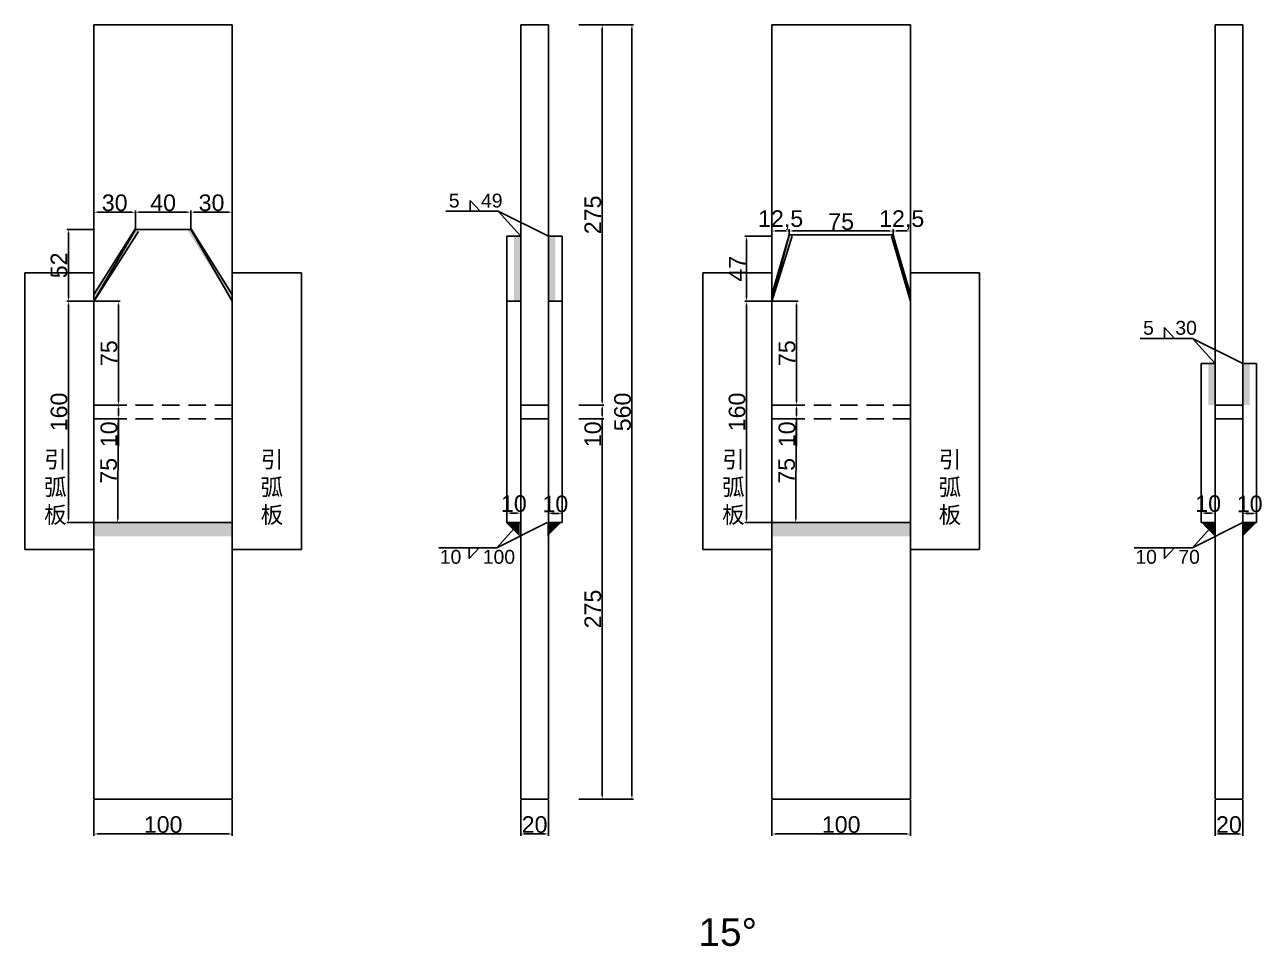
# Model space of a CAD drawing. Header units: millimetres. Extents: x 1455 to 24185, y -7314 to 4772.
# Drawn here: x 19188 to 20082, y -5457 to -4791 of the extents above; entities that cross this region are included whole.
import ezdxf

# ---------------------------------------------------------------- set-up
doc = ezdxf.new("R2010")
doc.units = ezdxf.units.MM
doc.linetypes.add('DASHED', pattern=[19.05, 12.7, -6.35])
doc.layers.add('焊缝', color=250, linetype='Continuous')
doc.styles.get("Standard").update_dxf_attribs({"font": 'arial.ttf'})
doc.dimstyles.new('ISO-25-JHF', dxfattribs={"dimtxt": 12, "dimasz": 2.5, "dimexe": 1.25, "dimexo": 0.625, "dimtad": 1, "dimtxsty": 'Standard', "dimcen": 2.5, "dimadec": 0, "dimazin": 0, "dimtfac": 1, "dimtmove": 0, "dimatfit": 3, "dimfxl": 1, "dimarcsym": 0})

# ---------------------------------------------------------------- blocks, each defined once
blk = doc.blocks.new('*D2212')
at = {"color": 0, "lineweight": -2, "transparency": 16777216}
for p, q in [((19237.19, -4938.88), (19218.12, -4938.88)), ((19219.37, -4988.38), (19219.37, -4941.38)), ((19237.19, -4990.88), (19218.12, -4990.88))]:
    blk.add_line(p, q, dxfattribs=at)
at = {"color": 0, "transparency": 16777216}
for points in [[(19218.95, -4941.38), (19219.79, -4941.38), (19219.37, -4938.88)], [(19218.95, -4988.38), (19219.79, -4988.38), (19219.37, -4990.88)]]:
    blk.add_solid(points, dxfattribs=at)
at = {"layer": 'Defpoints', "color": 0, "transparency": 16777216}
for p in [(19219.37, -4938.88), (19237.81, -4938.88), (19237.81, -4990.88)]:
    blk.add_point(p, dxfattribs=at)
at = {"color": 0, "transparency": 16777216, "insert": (19212.62, -4964.88), "char_height": 12, "attachment_point": 5, "rotation": 90}
blk.add_mtext('52', dxfattribs=at)
blk = doc.blocks.new('*D2635')
at = {"color": 0, "lineweight": -2, "transparency": 16777216}
for p, q in [((19237.81, -4938.26), (19237.81, -4925.23)), ((19240.31, -4926.48), (19265.31, -4926.48)), ((19267.81, -4938.26), (19267.81, -4925.23))]:
    blk.add_line(p, q, dxfattribs=at)
at = {"color": 0, "transparency": 16777216}
for points in [[(19240.31, -4926.06), (19240.31, -4926.9), (19237.81, -4926.48)], [(19265.31, -4926.06), (19265.31, -4926.9), (19267.81, -4926.48)]]:
    blk.add_solid(points, dxfattribs=at)
at = {"layer": 'Defpoints', "color": 0, "transparency": 16777216}
for p in [(19267.81, -4926.48), (19237.81, -4938.88), (19267.81, -4938.88)]:
    blk.add_point(p, dxfattribs=at)
at = {"color": 0, "transparency": 16777216, "insert": (19252.81, -4919.72), "char_height": 12, "attachment_point": 5}
blk.add_mtext('30', dxfattribs=at)
blk = doc.blocks.new('*D2636')
at = {"color": 0, "lineweight": -2, "transparency": 16777216}
for p, q in [((19267.81, -4938.26), (19267.81, -4925.19)), ((19270.31, -4926.44), (19305.31, -4926.44)), ((19307.81, -4938.26), (19307.81, -4925.19))]:
    blk.add_line(p, q, dxfattribs=at)
at = {"color": 0, "transparency": 16777216}
for points in [[(19270.31, -4926.03), (19270.31, -4926.86), (19267.81, -4926.44)], [(19305.31, -4926.03), (19305.31, -4926.86), (19307.81, -4926.44)]]:
    blk.add_solid(points, dxfattribs=at)
at = {"layer": 'Defpoints', "color": 0, "transparency": 16777216}
for p in [(19307.81, -4926.44), (19267.81, -4938.88), (19307.81, -4938.88)]:
    blk.add_point(p, dxfattribs=at)
at = {"color": 0, "transparency": 16777216, "insert": (19287.81, -4919.69), "char_height": 12, "attachment_point": 5}
blk.add_mtext('40', dxfattribs=at)
blk = doc.blocks.new('*D2213')
at = {"color": 0, "lineweight": -2, "transparency": 16777216}
for p, q in [((19307.81, -4938.26), (19307.81, -4925.19)), ((19310.31, -4926.44), (19335.31, -4926.44)), ((19337.81, -4938.26), (19337.81, -4925.19))]:
    blk.add_line(p, q, dxfattribs=at)
at = {"color": 0, "transparency": 16777216}
for points in [[(19310.31, -4926.03), (19310.31, -4926.86), (19307.81, -4926.44)], [(19335.31, -4926.03), (19335.31, -4926.86), (19337.81, -4926.44)]]:
    blk.add_solid(points, dxfattribs=at)
at = {"layer": 'Defpoints', "color": 0, "transparency": 16777216}
for p in [(19337.81, -4926.44), (19307.81, -4938.88), (19337.81, -4938.88)]:
    blk.add_point(p, dxfattribs=at)
at = {"color": 0, "transparency": 16777216, "insert": (19322.81, -4919.69), "char_height": 12, "attachment_point": 5}
blk.add_mtext('30', dxfattribs=at)
blk = doc.blocks.new('*D2641')
at = {"color": 0, "lineweight": -2, "transparency": 16777216}
for p, q in [((19546.28, -5351.51), (19546.28, -5377.33)), ((19566.28, -5351.51), (19566.28, -5377.33)), ((19548.78, -5376.08), (19563.78, -5376.08))]:
    blk.add_line(p, q, dxfattribs=at)
at = {"color": 0, "transparency": 16777216}
for points in [[(19548.78, -5375.67), (19548.78, -5376.5), (19546.28, -5376.08)], [(19563.78, -5375.67), (19563.78, -5376.5), (19566.28, -5376.08)]]:
    blk.add_solid(points, dxfattribs=at)
at = {"layer": 'Defpoints', "color": 0, "transparency": 16777216}
for p in [(19546.28, -5350.88), (19566.28, -5350.88), (19566.28, -5376.08)]:
    blk.add_point(p, dxfattribs=at)
at = {"color": 0, "transparency": 16777216, "insert": (19556.28, -5369.33), "char_height": 12, "attachment_point": 5}
blk.add_mtext('20', dxfattribs=at)
blk = doc.blocks.new('*D2642')
at = {"color": 0, "lineweight": -2, "transparency": 16777216}
for p, q in [((19536.28, -5150.26), (19536.28, -5142.75)), ((19538.78, -5144), (19543.78, -5144)), ((19546.28, -5150.26), (19546.28, -5142.75))]:
    blk.add_line(p, q, dxfattribs=at)
at = {"color": 0, "transparency": 16777216}
for points in [[(19538.78, -5143.58), (19538.78, -5144.42), (19536.28, -5144)], [(19543.78, -5143.58), (19543.78, -5144.42), (19546.28, -5144)]]:
    blk.add_solid(points, dxfattribs=at)
at = {"layer": 'Defpoints', "color": 0, "transparency": 16777216}
for p in [(19536.28, -5150.88), (19546.28, -5144), (19546.28, -5150.88)]:
    blk.add_point(p, dxfattribs=at)
at = {"color": 0, "transparency": 16777216, "insert": (19541.28, -5137.25), "char_height": 12, "attachment_point": 5}
blk.add_mtext('10', dxfattribs=at)
blk = doc.blocks.new('*D2643')
at = {"color": 0, "lineweight": -2, "transparency": 16777216}
for p, q in [((19566.28, -5150.26), (19566.28, -5142.97)), ((19568.78, -5144.22), (19573.78, -5144.22)), ((19576.28, -5150.26), (19576.28, -5142.97))]:
    blk.add_line(p, q, dxfattribs=at)
at = {"color": 0, "transparency": 16777216}
for points in [[(19568.78, -5143.8), (19568.78, -5144.63), (19566.28, -5144.22)], [(19573.78, -5143.8), (19573.78, -5144.63), (19576.28, -5144.22)]]:
    blk.add_solid(points, dxfattribs=at)
at = {"layer": 'Defpoints', "color": 0, "transparency": 16777216}
for p in [(19566.28, -5150.88), (19576.28, -5144.22), (19576.28, -5150.88)]:
    blk.add_point(p, dxfattribs=at)
at = {"color": 0, "transparency": 16777216, "insert": (19571.28, -5137.46), "char_height": 12, "attachment_point": 5}
blk.add_mtext('10', dxfattribs=at)
blk = doc.blocks.new('*D2219')
at = {"color": 0, "lineweight": -2, "transparency": 16777216}
for p, q in [((19727.2, -4943.88), (19708.14, -4943.88)), ((19709.39, -4988.38), (19709.39, -4946.38)), ((19727.2, -4990.88), (19708.14, -4990.88))]:
    blk.add_line(p, q, dxfattribs=at)
at = {"color": 0, "transparency": 16777216}
for points in [[(19708.97, -4946.38), (19709.8, -4946.38), (19709.39, -4943.88)], [(19708.97, -4988.38), (19709.8, -4988.38), (19709.39, -4990.88)]]:
    blk.add_solid(points, dxfattribs=at)
at = {"layer": 'Defpoints', "color": 0, "transparency": 16777216}
for p in [(19709.39, -4943.88), (19727.83, -4943.88), (19727.83, -4990.88)]:
    blk.add_point(p, dxfattribs=at)
at = {"color": 0, "transparency": 16777216, "insert": (19702.76, -4967.38), "char_height": 12, "attachment_point": 5, "rotation": 89.99989}
blk.add_mtext('47', dxfattribs=at)
blk = doc.blocks.new('*D2220')
at = {"color": 0, "lineweight": -2, "transparency": 16777216}
for p, q in [((19727.83, -4942.85), (19727.83, -4938.79)), ((19730.33, -4940.04), (19737.83, -4940.04)), ((19740.33, -4942.85), (19740.33, -4938.79))]:
    blk.add_line(p, q, dxfattribs=at)
at = {"color": 0, "transparency": 16777216}
for points in [[(19730.33, -4939.62), (19730.33, -4940.46), (19727.83, -4940.04)], [(19737.83, -4939.62), (19737.83, -4940.46), (19740.33, -4940.04)]]:
    blk.add_solid(points, dxfattribs=at)
at = {"layer": 'Defpoints', "color": 0, "transparency": 16777216}
for p in [(19727.83, -4943.48), (19740.33, -4940.04), (19740.33, -4943.48)]:
    blk.add_point(p, dxfattribs=at)
at = {"color": 0, "transparency": 16777216, "insert": (19734.08, -4932.2), "char_height": 12, "attachment_point": 5}
blk.add_mtext('12,5', dxfattribs=at)
blk = doc.blocks.new('*D2221')
at = {"color": 0, "lineweight": -2, "transparency": 16777216}
for p, q in [((19740.33, -4942.9), (19740.33, -4938.79)), ((19742.83, -4940.04), (19812.83, -4940.04)), ((19815.33, -4942.9), (19815.33, -4938.79))]:
    blk.add_line(p, q, dxfattribs=at)
at = {"color": 0, "transparency": 16777216}
for points in [[(19742.83, -4939.62), (19742.83, -4940.46), (19740.33, -4940.04)], [(19812.83, -4939.62), (19812.83, -4940.46), (19815.33, -4940.04)]]:
    blk.add_solid(points, dxfattribs=at)
at = {"layer": 'Defpoints', "color": 0, "transparency": 16777216}
for p in [(19740.33, -4943.52), (19815.33, -4940.04), (19815.33, -4943.52)]:
    blk.add_point(p, dxfattribs=at)
at = {"color": 0, "transparency": 16777216, "insert": (19777.83, -4933.31), "char_height": 12, "attachment_point": 5}
blk.add_mtext('75', dxfattribs=at)
blk = doc.blocks.new('*D2222')
at = {"color": 0, "lineweight": -2, "transparency": 16777216}
for p, q in [((19815.33, -4942.27), (19815.33, -4938.79)), ((19817.83, -4940.04), (19825.33, -4940.04)), ((19827.83, -4942.27), (19827.83, -4938.79))]:
    blk.add_line(p, q, dxfattribs=at)
at = {"color": 0, "transparency": 16777216}
for points in [[(19817.83, -4939.62), (19817.83, -4940.46), (19815.33, -4940.04)], [(19825.33, -4939.62), (19825.33, -4940.46), (19827.83, -4940.04)]]:
    blk.add_solid(points, dxfattribs=at)
at = {"layer": 'Defpoints', "color": 0, "transparency": 16777216}
for p in [(19815.33, -4942.9), (19827.83, -4940.04), (19827.83, -4942.9)]:
    blk.add_point(p, dxfattribs=at)
at = {"color": 0, "transparency": 16777216, "insert": (19821.58, -4932.2), "char_height": 12, "attachment_point": 5}
blk.add_mtext('12,5', dxfattribs=at)
blk = doc.blocks.new('*D2654')
at = {"color": 0, "lineweight": -2, "transparency": 16777216}
for p, q in [((20048.07, -5351.51), (20048.07, -5377.33)), ((20068.07, -5351.51), (20068.07, -5377.33)), ((20050.57, -5376.08), (20065.57, -5376.08))]:
    blk.add_line(p, q, dxfattribs=at)
at = {"color": 0, "transparency": 16777216}
for points in [[(20050.57, -5375.67), (20050.57, -5376.5), (20048.07, -5376.08)], [(20065.57, -5375.67), (20065.57, -5376.5), (20068.07, -5376.08)]]:
    blk.add_solid(points, dxfattribs=at)
at = {"layer": 'Defpoints', "color": 0, "transparency": 16777216}
for p in [(20048.07, -5350.88), (20068.07, -5350.88), (20068.07, -5376.08)]:
    blk.add_point(p, dxfattribs=at)
at = {"color": 0, "transparency": 16777216, "insert": (20058.07, -5369.33), "char_height": 12, "attachment_point": 5}
blk.add_mtext('20', dxfattribs=at)
blk = doc.blocks.new('*D2655')
at = {"color": 0, "lineweight": -2, "transparency": 16777216}
for p, q in [((20038.07, -5150.26), (20038.07, -5142.75)), ((20040.57, -5144), (20045.57, -5144)), ((20048.07, -5150.26), (20048.07, -5142.75))]:
    blk.add_line(p, q, dxfattribs=at)
at = {"color": 0, "transparency": 16777216}
for points in [[(20040.57, -5143.58), (20040.57, -5144.42), (20038.07, -5144)], [(20045.57, -5143.58), (20045.57, -5144.42), (20048.07, -5144)]]:
    blk.add_solid(points, dxfattribs=at)
at = {"layer": 'Defpoints', "color": 0, "transparency": 16777216}
for p in [(20038.07, -5150.88), (20048.07, -5144), (20048.07, -5150.88)]:
    blk.add_point(p, dxfattribs=at)
at = {"color": 0, "transparency": 16777216, "insert": (20043.07, -5137.25), "char_height": 12, "attachment_point": 5}
blk.add_mtext('10', dxfattribs=at)
blk = doc.blocks.new('*D2656')
at = {"color": 0, "lineweight": -2, "transparency": 16777216}
for p, q in [((20068.07, -5150.26), (20068.07, -5142.97)), ((20070.57, -5144.22), (20075.57, -5144.22)), ((20078.07, -5150.26), (20078.07, -5142.97))]:
    blk.add_line(p, q, dxfattribs=at)
at = {"color": 0, "transparency": 16777216}
for points in [[(20070.57, -5143.8), (20070.57, -5144.63), (20068.07, -5144.22)], [(20075.57, -5143.8), (20075.57, -5144.63), (20078.07, -5144.22)]]:
    blk.add_solid(points, dxfattribs=at)
at = {"layer": 'Defpoints', "color": 0, "transparency": 16777216}
for p in [(20068.07, -5150.88), (20078.07, -5144.22), (20078.07, -5150.88)]:
    blk.add_point(p, dxfattribs=at)
at = {"color": 0, "transparency": 16777216, "insert": (20073.07, -5137.46), "char_height": 12, "attachment_point": 5}
blk.add_mtext('10', dxfattribs=at)
blk = doc.blocks.new('*D2793')
at = {"color": 0, "lineweight": -2, "transparency": 16777216}
for p, q in [((19237.81, -5351.51), (19237.81, -5377.33)), ((19337.81, -5351.51), (19337.81, -5377.33)), ((19240.31, -5376.08), (19335.31, -5376.08))]:
    blk.add_line(p, q, dxfattribs=at)
at = {"color": 0, "transparency": 16777216}
for points in [[(19240.31, -5375.67), (19240.31, -5376.5), (19237.81, -5376.08)], [(19335.31, -5375.67), (19335.31, -5376.5), (19337.81, -5376.08)]]:
    blk.add_solid(points, dxfattribs=at)
at = {"layer": 'Defpoints', "color": 0, "transparency": 16777216}
for p in [(19237.81, -5350.88), (19337.81, -5350.88), (19337.81, -5376.08)]:
    blk.add_point(p, dxfattribs=at)
at = {"color": 0, "transparency": 16777216, "insert": (19287.81, -5369.33), "char_height": 12, "attachment_point": 5}
blk.add_mtext('100', dxfattribs=at)
blk = doc.blocks.new('*D2794')
at = {"color": 0, "lineweight": -2, "transparency": 16777216}
for p, q in [((19727.83, -5351.51), (19727.83, -5377.33)), ((19827.83, -5351.51), (19827.83, -5377.33)), ((19730.33, -5376.08), (19825.33, -5376.08))]:
    blk.add_line(p, q, dxfattribs=at)
at = {"color": 0, "transparency": 16777216}
for points in [[(19730.33, -5375.67), (19730.33, -5376.5), (19727.83, -5376.08)], [(19825.33, -5375.67), (19825.33, -5376.5), (19827.83, -5376.08)]]:
    blk.add_solid(points, dxfattribs=at)
at = {"layer": 'Defpoints', "color": 0, "transparency": 16777216}
for p in [(19727.83, -5350.88), (19827.83, -5350.88), (19827.83, -5376.08)]:
    blk.add_point(p, dxfattribs=at)
at = {"color": 0, "transparency": 16777216, "insert": (19777.83, -5369.33), "char_height": 12, "attachment_point": 5}
blk.add_mtext('100', dxfattribs=at)
blk = doc.blocks.new('*D2830')
at = {"color": 0, "lineweight": -2, "transparency": 16777216}
for p, q in [((19588.31, -4790.88), (19606.42, -4790.88)), ((19605.17, -4793.38), (19605.17, -5063.38)), ((19588.31, -5065.88), (19606.42, -5065.88))]:
    blk.add_line(p, q, dxfattribs=at)
at = {"color": 0, "transparency": 16777216}
for points in [[(19604.75, -4793.38), (19605.58, -4793.38), (19605.17, -4790.88)], [(19604.75, -5063.38), (19605.58, -5063.38), (19605.17, -5065.88)]]:
    blk.add_solid(points, dxfattribs=at)
at = {"layer": 'Defpoints', "color": 0, "transparency": 16777216}
for p in [(19587.69, -4790.88), (19587.69, -5065.88), (19605.17, -5065.88)]:
    blk.add_point(p, dxfattribs=at)
at = {"color": 0, "transparency": 16777216, "insert": (19598.41, -4928.38), "char_height": 12, "attachment_point": 5, "rotation": 90}
blk.add_mtext('275', dxfattribs=at)
blk = doc.blocks.new('*D2831')
at = {"color": 0, "lineweight": -2, "transparency": 16777216}
for p, q in [((19588.31, -5065.88), (19606.42, -5065.88)), ((19605.17, -5068.38), (19605.17, -5073.38)), ((19588.31, -5075.88), (19606.42, -5075.88)), ((19605.17, -5075.88), (19605.17, -5095.65))]:
    blk.add_line(p, q, dxfattribs=at)
at = {"color": 0, "transparency": 16777216}
for points in [[(19604.75, -5068.38), (19605.58, -5068.38), (19605.17, -5065.88)], [(19604.75, -5073.38), (19605.58, -5073.38), (19605.17, -5075.88)]]:
    blk.add_solid(points, dxfattribs=at)
at = {"layer": 'Defpoints', "color": 0, "transparency": 16777216}
for p in [(19587.69, -5065.88), (19587.69, -5075.88), (19605.17, -5075.88)]:
    blk.add_point(p, dxfattribs=at)
at = {"color": 0, "transparency": 16777216, "insert": (19598.41, -5087.02), "char_height": 12, "attachment_point": 5, "rotation": 90}
blk.add_mtext('10', dxfattribs=at)
blk = doc.blocks.new('*D2832')
at = {"color": 0, "lineweight": -2, "transparency": 16777216}
for p, q in [((19588.31, -5075.88), (19606.42, -5075.88)), ((19605.17, -5078.38), (19605.17, -5348.38)), ((19588.31, -5350.88), (19606.42, -5350.88))]:
    blk.add_line(p, q, dxfattribs=at)
at = {"color": 0, "transparency": 16777216}
for points in [[(19604.75, -5078.38), (19605.58, -5078.38), (19605.17, -5075.88)], [(19604.75, -5348.38), (19605.58, -5348.38), (19605.17, -5350.88)]]:
    blk.add_solid(points, dxfattribs=at)
at = {"layer": 'Defpoints', "color": 0, "transparency": 16777216}
for p in [(19587.69, -5075.88), (19587.69, -5350.88), (19605.17, -5350.88)]:
    blk.add_point(p, dxfattribs=at)
at = {"color": 0, "transparency": 16777216, "insert": (19598.41, -5213.38), "char_height": 12, "attachment_point": 5, "rotation": 90}
blk.add_mtext('275', dxfattribs=at)
blk = doc.blocks.new('*D2833')
at = {"color": 0, "lineweight": -2, "transparency": 16777216}
for p, q in [((19588.31, -4790.88), (19627.87, -4790.88)), ((19626.62, -4793.38), (19626.62, -5348.38)), ((19588.31, -5350.88), (19627.87, -5350.88))]:
    blk.add_line(p, q, dxfattribs=at)
at = {"color": 0, "transparency": 16777216}
for points in [[(19626.2, -4793.38), (19627.04, -4793.38), (19626.62, -4790.88)], [(19626.2, -5348.38), (19627.04, -5348.38), (19626.62, -5350.88)]]:
    blk.add_solid(points, dxfattribs=at)
at = {"layer": 'Defpoints', "color": 0, "transparency": 16777216}
for p in [(19587.69, -4790.88), (19587.69, -5350.88), (19626.62, -5350.88)]:
    blk.add_point(p, dxfattribs=at)
at = {"color": 0, "transparency": 16777216, "insert": (19619.87, -5070.88), "char_height": 12, "attachment_point": 5, "rotation": 90}
blk.add_mtext('560', dxfattribs=at)
blk = doc.blocks.new('*D2839')
at = {"color": 0, "lineweight": -2, "transparency": 16777216}
for p, q in [((19237.19, -4990.88), (19218.12, -4990.88)), ((19219.37, -5148.38), (19219.37, -4993.38)), ((19237.19, -5150.88), (19218.12, -5150.88))]:
    blk.add_line(p, q, dxfattribs=at)
at = {"color": 0, "transparency": 16777216}
for points in [[(19218.95, -4993.38), (19219.79, -4993.38), (19219.37, -4990.88)], [(19218.95, -5148.38), (19219.79, -5148.38), (19219.37, -5150.88)]]:
    blk.add_solid(points, dxfattribs=at)
at = {"layer": 'Defpoints', "color": 0, "transparency": 16777216}
for p in [(19219.37, -4990.88), (19237.81, -4990.88), (19237.81, -5150.88)]:
    blk.add_point(p, dxfattribs=at)
at = {"color": 0, "transparency": 16777216, "insert": (19212.62, -5070.88), "char_height": 12, "attachment_point": 5, "rotation": 90}
blk.add_mtext('160', dxfattribs=at)
blk = doc.blocks.new('*D2840')
at = {"color": 0, "lineweight": -2, "transparency": 16777216}
for p, q in [((19238.44, -4990.88), (19256.7, -4990.88)), ((19255.45, -4993.38), (19255.45, -5063.38)), ((19238.44, -5065.88), (19256.7, -5065.88))]:
    blk.add_line(p, q, dxfattribs=at)
at = {"color": 0, "transparency": 16777216}
for points in [[(19255.04, -4993.38), (19255.87, -4993.38), (19255.45, -4990.88)], [(19255.04, -5063.38), (19255.87, -5063.38), (19255.45, -5065.88)]]:
    blk.add_solid(points, dxfattribs=at)
at = {"layer": 'Defpoints', "color": 0, "transparency": 16777216}
for p in [(19237.81, -4990.88), (19237.81, -5065.88), (19255.45, -5065.88)]:
    blk.add_point(p, dxfattribs=at)
at = {"color": 0, "transparency": 16777216, "insert": (19248.72, -5028.38), "char_height": 12, "attachment_point": 5, "rotation": 90}
blk.add_mtext('75', dxfattribs=at)
blk = doc.blocks.new('*D2841')
at = {"color": 0, "lineweight": -2, "transparency": 16777216}
for p, q in [((19238.44, -5065.88), (19256.7, -5065.88)), ((19255.45, -5068.38), (19255.45, -5073.38)), ((19238.44, -5075.88), (19256.7, -5075.88)), ((19255.45, -5075.88), (19255.45, -5095.65))]:
    blk.add_line(p, q, dxfattribs=at)
at = {"color": 0, "transparency": 16777216}
for points in [[(19255.04, -5068.38), (19255.87, -5068.38), (19255.45, -5065.88)], [(19255.04, -5073.38), (19255.87, -5073.38), (19255.45, -5075.88)]]:
    blk.add_solid(points, dxfattribs=at)
at = {"layer": 'Defpoints', "color": 0, "transparency": 16777216}
for p in [(19237.81, -5065.88), (19237.81, -5075.88), (19255.45, -5075.88)]:
    blk.add_point(p, dxfattribs=at)
at = {"color": 0, "transparency": 16777216, "insert": (19248.7, -5087.02), "char_height": 12, "attachment_point": 5, "rotation": 90}
blk.add_mtext('10', dxfattribs=at)
blk = doc.blocks.new('*D2838')
at = {"color": 0, "lineweight": -2, "transparency": 16777216}
for p, q in [((19238.44, -5075.89), (19256.59, -5075.98)), ((19255.33, -5078.47), (19254.99, -5148.47)), ((19238.07, -5150.89), (19256.23, -5150.98))]:
    blk.add_line(p, q, dxfattribs=at)
at = {"color": 0, "transparency": 16777216}
for points in [[(19254.91, -5078.47), (19255.75, -5078.47), (19255.34, -5075.97)], [(19254.57, -5148.47), (19255.41, -5148.47), (19254.98, -5150.97)]]:
    blk.add_solid(points, dxfattribs=at)
at = {"layer": 'Defpoints', "color": 0, "transparency": 16777216}
for p in [(19237.81, -5075.88), (19237.45, -5150.88), (19254.98, -5150.97)]:
    blk.add_point(p, dxfattribs=at)
at = {"color": 0, "transparency": 16777216, "insert": (19248.43, -5113.44), "char_height": 12, "attachment_point": 5, "rotation": 89.72111}
blk.add_mtext('75', dxfattribs=at)
blk = doc.blocks.new('*D2843')
at = {"color": 0, "lineweight": -2, "transparency": 16777216}
for p, q in [((19727.2, -4990.88), (19708.14, -4990.88)), ((19709.39, -5148.38), (19709.39, -4993.38)), ((19727.2, -5150.88), (19708.14, -5150.88))]:
    blk.add_line(p, q, dxfattribs=at)
at = {"color": 0, "transparency": 16777216}
for points in [[(19708.97, -4993.38), (19709.8, -4993.38), (19709.39, -4990.88)], [(19708.97, -5148.38), (19709.8, -5148.38), (19709.39, -5150.88)]]:
    blk.add_solid(points, dxfattribs=at)
at = {"layer": 'Defpoints', "color": 0, "transparency": 16777216}
for p in [(19709.39, -4990.88), (19727.83, -4990.88), (19727.83, -5150.88)]:
    blk.add_point(p, dxfattribs=at)
at = {"color": 0, "transparency": 16777216, "insert": (19702.63, -5070.88), "char_height": 12, "attachment_point": 5, "rotation": 90}
blk.add_mtext('160', dxfattribs=at)
blk = doc.blocks.new('*D2844')
at = {"color": 0, "lineweight": -2, "transparency": 16777216}
for p, q in [((19728.45, -4990.88), (19746.72, -4990.88)), ((19745.47, -4993.38), (19745.47, -5063.38)), ((19728.45, -5065.88), (19746.72, -5065.88))]:
    blk.add_line(p, q, dxfattribs=at)
at = {"color": 0, "transparency": 16777216}
for points in [[(19745.05, -4993.38), (19745.88, -4993.38), (19745.47, -4990.88)], [(19745.05, -5063.38), (19745.88, -5063.38), (19745.47, -5065.88)]]:
    blk.add_solid(points, dxfattribs=at)
at = {"layer": 'Defpoints', "color": 0, "transparency": 16777216}
for p in [(19727.83, -4990.88), (19727.83, -5065.88), (19745.47, -5065.88)]:
    blk.add_point(p, dxfattribs=at)
at = {"color": 0, "transparency": 16777216, "insert": (19738.74, -5028.38), "char_height": 12, "attachment_point": 5, "rotation": 90}
blk.add_mtext('75', dxfattribs=at)
blk = doc.blocks.new('*D2845')
at = {"color": 0, "lineweight": -2, "transparency": 16777216}
for p, q in [((19728.45, -5065.88), (19746.72, -5065.88)), ((19745.47, -5068.38), (19745.47, -5073.38)), ((19728.45, -5075.88), (19746.72, -5075.88)), ((19745.47, -5075.88), (19745.47, -5095.65))]:
    blk.add_line(p, q, dxfattribs=at)
at = {"color": 0, "transparency": 16777216}
for points in [[(19745.05, -5068.38), (19745.88, -5068.38), (19745.47, -5065.88)], [(19745.05, -5073.38), (19745.88, -5073.38), (19745.47, -5075.88)]]:
    blk.add_solid(points, dxfattribs=at)
at = {"layer": 'Defpoints', "color": 0, "transparency": 16777216}
for p in [(19727.83, -5065.88), (19727.83, -5075.88), (19745.47, -5075.88)]:
    blk.add_point(p, dxfattribs=at)
at = {"color": 0, "transparency": 16777216, "insert": (19738.71, -5087.02), "char_height": 12, "attachment_point": 5, "rotation": 90}
blk.add_mtext('10', dxfattribs=at)
blk = doc.blocks.new('*D2842')
at = {"color": 0, "lineweight": -2, "transparency": 16777216}
for p, q in [((19728.45, -5075.89), (19746.61, -5075.98)), ((19745.34, -5078.47), (19745, -5148.47)), ((19728.09, -5150.89), (19746.24, -5150.98))]:
    blk.add_line(p, q, dxfattribs=at)
at = {"color": 0, "transparency": 16777216}
for points in [[(19744.93, -5078.47), (19745.76, -5078.47), (19745.36, -5075.97)], [(19744.59, -5148.47), (19745.42, -5148.47), (19744.99, -5150.97)]]:
    blk.add_solid(points, dxfattribs=at)
at = {"layer": 'Defpoints', "color": 0, "transparency": 16777216}
for p in [(19727.83, -5075.88), (19727.46, -5150.88), (19744.99, -5150.97)]:
    blk.add_point(p, dxfattribs=at)
at = {"color": 0, "transparency": 16777216, "insert": (19738.45, -5113.44), "char_height": 12, "attachment_point": 5, "rotation": 89.72111}
blk.add_mtext('75', dxfattribs=at)

msp = doc.modelspace()

# ---------------------------------------------------------------- hatches: boundary and pattern name
at = {"layer": '焊缝'}
h = msp.add_hatch(color=250, dxfattribs=at)
h.dxf.hatch_style = 1
h.paths.add_polyline_path([(19237.811, -4985.846), (19237.811, -4990.948), (19269.928, -4940.447), (19267.811, -4938.323)])
h = msp.add_hatch(color=250, dxfattribs=at)
h.dxf.hatch_style = 1
h.paths.add_polyline_path([(19337.811, -4985.846), (19337.811, -4990.948), (19305.655, -4940.078), (19307.811, -4938.323)])
h = msp.add_hatch(color=250, dxfattribs=at)
h.dxf.hatch_style = 1
h.paths.add_polyline_path([(19541.282, -4990.887), (19541.281, -4943.884), (19546.281, -4943.884), (19546.281, -4990.887)])
h = msp.add_hatch(color=250, dxfattribs=at)
h.dxf.hatch_style = 1
h.paths.add_polyline_path([(19566.282, -4990.887), (19566.281, -4943.884), (19571.281, -4943.884), (19571.281, -4990.887)])
h = msp.add_hatch(color=250, dxfattribs=at)
h.dxf.hatch_style = 1
h.paths.add_polyline_path([(19727.825, -4985.846), (19727.825, -4990.948), (19742.411, -4943.887), (19740.325, -4942.917)])
h = msp.add_hatch(color=250, dxfattribs=at)
h.dxf.hatch_style = 1
h.paths.add_polyline_path([(19827.825, -4985.846), (19827.825, -4990.948), (19813.782, -4943.895), (19815.325, -4942.963)])
h = msp.add_hatch(color=250, dxfattribs=at)
h.dxf.hatch_style = 1
h.paths.add_polyline_path([(20048.07, -5035.948), (20043.07, -5035.948), (20043.07, -5065.948), (20048.07, -5065.948)])
h = msp.add_hatch(color=250, dxfattribs=at)
h.dxf.hatch_style = 1
h.paths.add_polyline_path([(20073.07, -5035.884), (20068.07, -5035.884), (20068.07, -5065.884), (20073.07, -5065.884)])
h = msp.add_hatch(color=250, dxfattribs=at)
h.dxf.hatch_style = 1
h.paths.add_polyline_path([(19237.811, -5160.948), (19237.811, -5150.948), (19337.811, -5150.948), (19337.81, -5160.948)])
h = msp.add_hatch(color=250, dxfattribs=at)
h.dxf.hatch_style = 1
h.paths.add_polyline_path([(19545.399, -5160.948), (19535.399, -5150.884), (19545.399, -5150.948)])
h = msp.add_hatch(color=250, dxfattribs=at)
h.dxf.hatch_style = 1
h.paths.add_polyline_path([(19565.399, -5160.948), (19575.399, -5150.948), (19565.399, -5150.948)])
h = msp.add_hatch(color=250, dxfattribs=at)
h.dxf.hatch_style = 1
h.paths.add_polyline_path([(19727.825, -5160.948), (19727.825, -5150.948), (19827.825, -5150.948), (19827.824, -5160.948)])
h = msp.add_hatch(color=250, dxfattribs=at)
h.dxf.hatch_style = 1
h.paths.add_polyline_path([(20048.07, -5160.948), (20038.07, -5150.884), (20048.07, -5150.948)])
h = msp.add_hatch(color=250, dxfattribs=at)
h.dxf.hatch_style = 1
h.paths.add_polyline_path([(20068.07, -5160.948), (20078.07, -5150.948), (20068.07, -5150.948)])

# ---------------------------------------------------------------- linework, layer by layer
for p, q in [((19237.811, -4790.884), (19337.811, -4790.884)), ((19237.811, -5065.884), (19237.811, -4790.884)), ((19337.811, -4790.884), (19337.811, -5065.884)), ((19546.281, -4790.884), (19566.281, -4790.884)), ((19546.281, -4790.884), (19546.281, -5065.884)), ((19566.281, -4790.884), (19566.281, -5065.884)), ((19727.825, -4790.884), (19827.825, -4790.884)), ((19727.825, -5065.884), (19727.825, -4790.884)), ((19827.825, -4790.884), (19827.825, -5065.884)), ((20048.07, -4790.884), (20068.07, -4790.884)), ((20048.07, -4790.884), (20048.07, -5065.884)), ((20068.07, -4790.884), (20068.07, -5065.884)), ((19509.776, -4925.694), (19509.776, -4917.93)), ((19509.776, -4917.93), (19517.008, -4925.694)), ((19529.89, -4925.694), (19492.243, -4925.694)), ((19546.281, -4943.884), (19529.89, -4925.694)), ((19529.89, -4925.694), (19566.281, -4943.884)), ((19267.811, -4938.884), (19237.811, -4990.884)), ((19267.811, -4938.884), (19307.811, -4938.884)), ((19307.811, -4938.884), (19337.811, -4990.884)), ((19546.281, -4943.884), (19536.281, -4943.884)), ((19536.281, -4943.884), (19536.281, -5150.884)), ((19566.281, -4943.884), (19576.281, -4943.884)), ((19576.281, -4943.884), (19576.281, -5150.884)), ((19740.325, -4942.853), (19727.825, -4990.884)), ((19740.325, -4942.853), (19815.325, -4942.899)), ((19815.325, -4942.899), (19827.825, -4990.884)), ((19187.811, -4970.247), (19237.811, -4970.247)), ((19187.811, -5170.247), (19187.811, -4970.247)), ((19237.811, -4970.247), (19237.811, -5170.247)), ((19337.811, -4970.247), (19387.811, -4970.247)), ((19337.811, -5170.247), (19337.811, -4970.247)), ((19387.811, -4970.247), (19387.811, -5170.247)), ((19677.825, -4970.247), (19727.825, -4970.247)), ((19677.825, -5170.247), (19677.825, -4970.247)), ((19727.825, -4970.247), (19727.825, -5170.247)), ((19827.825, -4970.247), (19877.825, -4970.247)), ((19827.825, -5170.247), (19827.825, -4970.247)), ((19877.825, -4970.247), (19877.825, -5170.247)), ((19237.811, -4990.884), (19237.811, -5150.884)), ((19337.811, -5150.884), (19337.811, -4990.884)), ((19546.281, -4990.884), (19536.281, -4990.884)), ((19576.281, -4990.884), (19566.281, -4990.884)), ((19727.825, -4990.884), (19727.825, -5150.884)), ((19827.825, -5150.884), (19827.825, -4990.884)), ((20011.566, -5017.694), (20011.566, -5009.93)), ((20011.566, -5009.93), (20018.797, -5017.694)), ((20031.679, -5017.694), (19994.032, -5017.694)), ((20048.07, -5035.884), (20031.679, -5017.694)), ((20031.679, -5017.694), (20068.07, -5035.884)), ((20038.07, -5035.884), (20038.07, -5150.884)), ((20048.07, -5035.884), (20038.07, -5035.884)), ((20078.07, -5035.884), (20068.07, -5035.884)), ((20078.07, -5035.884), (20078.07, -5150.884)), ((19566.281, -5065.884), (19546.281, -5065.884)), ((19546.281, -5065.884), (19546.281, -5075.884)), ((19566.281, -5065.884), (19566.281, -5075.884)), ((20068.07, -5065.884), (20048.07, -5065.884)), ((20048.07, -5065.884), (20048.07, -5075.884)), ((20068.07, -5065.884), (20068.07, -5075.884)), ((19237.811, -5350.884), (19237.811, -5075.884)), ((19337.811, -5075.884), (19337.811, -5350.884)), ((19566.281, -5075.884), (19546.281, -5075.884)), ((19546.281, -5350.884), (19546.281, -5075.884)), ((19566.281, -5350.884), (19566.281, -5075.884)), ((19727.825, -5350.884), (19727.825, -5075.884)), ((19827.825, -5075.884), (19827.825, -5350.884)), ((20068.07, -5075.884), (20048.07, -5075.884)), ((20048.07, -5350.884), (20048.07, -5075.884)), ((20068.07, -5350.884), (20068.07, -5075.884)), ((19237.811, -5150.884), (19337.811, -5150.884)), ((19545.399, -5150.884), (19529.008, -5169.074)), ((19529.008, -5169.074), (19565.399, -5150.884)), ((19536.281, -5150.884), (19546.281, -5150.884)), ((19576.281, -5150.884), (19566.281, -5150.884)), ((19727.825, -5150.884), (19827.825, -5150.884)), ((20048.07, -5150.884), (20031.679, -5169.074)), ((20031.679, -5169.074), (20068.07, -5150.884)), ((20038.07, -5150.884), (20048.07, -5150.884)), ((20078.07, -5150.884), (20068.07, -5150.884)), ((19529.008, -5169.074), (19486.956, -5169.074)), ((19508.895, -5169.074), (19508.895, -5176.838)), ((19508.895, -5176.838), (19516.127, -5169.074)), ((20031.679, -5169.074), (19989.627, -5169.074)), ((20011.566, -5169.074), (20011.566, -5176.838)), ((20011.566, -5176.838), (20018.797, -5169.074)), ((19237.811, -5170.247), (19187.811, -5170.247)), ((19387.811, -5170.247), (19337.811, -5170.247)), ((19727.825, -5170.247), (19677.825, -5170.247)), ((19877.825, -5170.247), (19827.825, -5170.247)), ((19337.811, -5350.884), (19237.811, -5350.884)), ((19546.281, -5350.884), (19566.281, -5350.884)), ((19827.825, -5350.884), (19727.825, -5350.884)), ((20048.07, -5350.884), (20068.07, -5350.884))]:
    msp.add_line(p, q)
at = {"linetype": 'DASHED'}
for p, q in [((19337.811, -5065.884), (19237.811, -5065.884)), ((19827.825, -5065.884), (19727.825, -5065.884)), ((19337.811, -5075.884), (19237.811, -5075.884)), ((19827.825, -5075.884), (19727.825, -5075.884))]:
    msp.add_line(p, q, dxfattribs=at)
at = {"layer": '焊缝'}
for p, q in [((19267.811, -4938.323), (19237.806, -4985.846)), ((19237.811, -4990.948), (19269.928, -4940.447)), ((19307.811, -4938.323), (19337.816, -4985.846)), ((19740.325, -4942.917), (19727.82, -4985.846)), ((19727.825, -4990.948), (19742.411, -4943.887)), ((19827.825, -4990.948), (19814.271, -4943.755)), ((19815.325, -4942.963), (19827.83, -4985.846)), ((19237.811, -5150.948), (19337.811, -5150.948)), ((19727.825, -5150.948), (19827.825, -5150.948))]:
    msp.add_line(p, q, dxfattribs=at)

# ---------------------------------------------------------------- texts
for s, width, insert, char_height, attachment_point in [('5    49', 68.30832, (19494.269, -4913.052), 10, 1), ('5    30', 68.30832, (19996.058, -5005.052), 10, 1), ('{\\fSimSun|b0|i0|c134|p2;引\\P弧\\P板}', 70.10425, (19201.76, -5099.257), 12, 1), ('{\\fSimSun|b0|i0|c134|p2;引\\P弧\\P板}', 70.10425, (19358.257, -5099.257), 12, 1), ('{\\fSimSun|b0|i0|c134|p2;引\\P弧\\P板}', 70.10425, (19691.775, -5099.257), 12, 1), ('{\\fSimSun|b0|i0|c134|p2;引\\P弧\\P板}', 70.10425, (19848.271, -5099.257), 12, 1), ('\\pt0;10    100', 68.30832, (19487.79, -5180.804), 10, 7), ('\\pt0;10    70', 68.30832, (19990.461, -5180.804), 10, 7), ('15° ', 70.10425, (19674.757, -5436.99), 20, 1)]:
    msp.add_mtext_dynamic_manual_height_columns(s, width=width, gutter_width=12.5, heights=[0], dxfattribs=dict(insert=insert, char_height=char_height, attachment_point=attachment_point))

# ---------------------------------------------------------------- dimensions: what is measured, and where the dimension line sits
for p1, p2, distance, picture, middle in [((19587.688, -4790.884), (19587.688, -5065.884), 17.478, '*D2830', (19598.415, -4928.384)), ((19587.688, -4790.884), (19587.688, -5350.884), 38.931, '*D2833', (19619.867, -5070.884)), ((19237.811, -4938.884), (19267.811, -4938.884), 12.406, '*D2635', (19252.811, -4919.722)), ((19267.811, -4938.884), (19307.811, -4938.884), 12.44, '*D2636', (19287.811, -4919.693)), ((19307.811, -4938.884), (19337.811, -4938.884), 12.44, '*D2213', (19322.811, -4919.689)), ((19740.325, -4943.524), (19815.325, -4943.524), 3.484, '*D2221', (19777.825, -4933.313)), ((19237.811, -4990.884), (19237.811, -4938.884), 18.44, '*D2212', (19212.619, -4964.884)), ((19727.825, -4990.884), (19727.826, -4943.884), 18.44, '*D2219', (19702.76, -4967.384)), ((19237.811, -5150.884), (19237.811, -4990.884), 18.44, '*D2839', (19212.619, -5070.884)), ((19237.811, -4990.884), (19237.811, -5065.884), 17.641, '*D2840', (19248.725, -5028.384)), ((19727.825, -5150.884), (19727.825, -4990.884), 18.44, '*D2843', (19702.633, -5070.884)), ((19727.825, -4990.884), (19727.825, -5065.884), 17.641, '*D2844', (19738.739, -5028.384)), ((19237.811, -5065.884), (19237.811, -5075.884), 17.641, '*D2841', (19248.7, -5087.019)), ((19587.688, -5065.884), (19587.688, -5075.884), 17.478, '*D2831', (19598.415, -5087.019)), ((19727.825, -5065.884), (19727.825, -5075.884), 17.641, '*D2845', (19738.714, -5087.019)), ((19237.811, -5075.884), (19237.446, -5150.884), 17.532, '*D2838', (19248.433, -5113.437)), ((19587.688, -5075.884), (19587.688, -5350.884), 17.478, '*D2832', (19598.415, -5213.384)), ((19727.825, -5075.884), (19727.46, -5150.884), 17.532, '*D2842', (19738.447, -5113.437))]:
    dim = msp.add_aligned_dim(p1=p1, p2=p2, distance=distance, dimstyle='ISO-25-JHF')
    dim.commit()
    dim.dimension.update_dxf_attribs({"geometry": picture, "text_midpoint": middle})
for base, p1, p2, angle, picture, middle in [((19740.325, -4940.04), (19727.825, -4943.478), (19740.325, -4943.478), 0, '*D2220', (19734.075, -4940.04)), ((19827.825, -4940.04), (19815.325, -4942.899), (19827.825, -4942.899), 0, '*D2222', (19821.575, -4940.04)), ((19546.281, -5144.001), (19536.281, -5150.884), (19546.281, -5150.884), 0, '*D2642', (19541.281, -5144.001)), ((19576.281, -5144.215), (19566.281, -5150.884), (19576.281, -5150.884), 0, '*D2643', (19571.281, -5144.215)), ((20048.07, -5144.001), (20038.07, -5150.884), (20048.07, -5150.884), 0, '*D2655', (20043.07, -5144.001)), ((20078.07, -5144.215), (20068.07, -5150.884), (20078.07, -5150.884), 0, '*D2656', (20073.07, -5144.215)), ((19337.811, -5376.082), (19237.811, -5350.884), (19337.811, -5350.884), 360, '*D2793', (19287.811, -5376.082)), ((19566.281, -5376.082), (19546.281, -5350.884), (19566.281, -5350.884), 0, '*D2641', (19556.281, -5376.082)), ((19827.825, -5376.082), (19727.825, -5350.884), (19827.825, -5350.884), 360, '*D2794', (19777.825, -5376.082)), ((20068.07, -5376.082), (20048.07, -5350.884), (20068.07, -5350.884), 0, '*D2654', (20058.07, -5376.082))]:
    dim = msp.add_linear_dim(base=base, p1=p1, p2=p2, angle=angle, dimstyle='ISO-25-JHF')
    dim.commit()
    dim.dimension.update_dxf_attribs({"geometry": picture, "text_midpoint": middle, "dimtype": 161})

doc.saveas('drawing.dxf')
